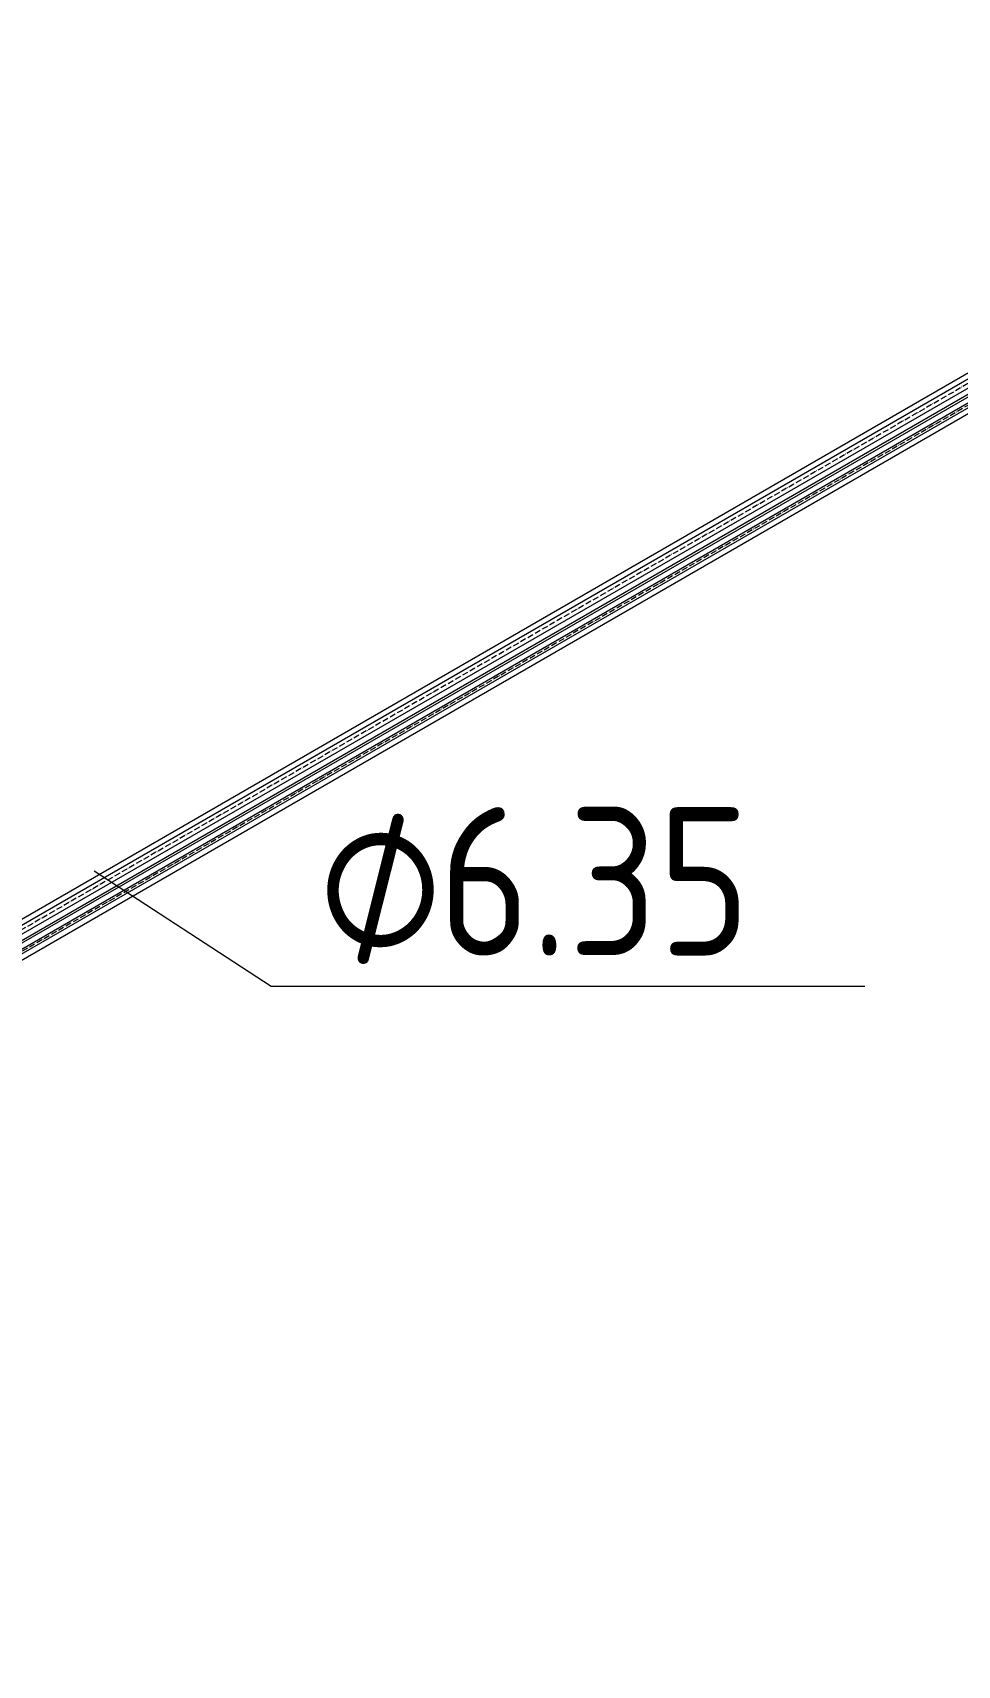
# Model space of a CAD drawing. Header units: millimetres. Extents: x -88595 to 880822, y -1054509 to -148035.
# Drawn here: x 443206 to 444764, y -351354 to -348603 of the extents above; entities that cross this region are included whole.
import ezdxf

# ---------------------------------------------------------------- set-up
doc = ezdxf.new("R2010")
doc.units = ezdxf.units.MM
doc.linetypes.add('$12$ADSK_Осевая', pattern=[14, 10, -2, 0, -2])
for name, color, linetype, lineweight in [('Изоляция', 7, 'Continuous', 18), ('Марки', 7, 'Continuous', 20), ('Трубопровод', 7, 'Continuous', 18)]:
    doc.layers.add(name, color=color, linetype=linetype, lineweight=lineweight)
doc.styles.add('$10$GOST Common', font='GOST_Common.ttf', dxfattribs={"width": 0.9, "height": 250})
doc.styles.add('$6$GOST Common_1', font='GOST_Common.ttf', dxfattribs={"width": 0.9, "height": 250})

# ---------------------------------------------------------------- blocks, each defined once
blk = doc.blocks.new('$0$ADSK_M_Трубы - Диаметр_10-3265709-В_ОВ3_1')
at = {"layer": 'Марки'}
blk.add_line((-18838.4, 4128.3), (-17838.4, 4128.3), dxfattribs=at)

msp = doc.modelspace()

# ---------------------------------------------------------------- linework, layer by layer
at = {"layer": 'Изоляция', "color": 190, "true_color": 0x8000ff}
for p, q in [((445840.7, -348605.1), (441116.6, -351332.5)), ((441128.8, -351353.6), (445852.9, -348626.2))]:
    msp.add_line(p, q, dxfattribs=at)
at = {"layer": 'Изоляция', "color": 134, "true_color": 0x00a6a6}
for p, q in [((445774.9, -348602.7), (441137.8, -351279.9)), ((441153.2, -351306.4), (445790.2, -348629.3))]:
    msp.add_line(p, q, dxfattribs=at)
at = {"layer": 'Марки'}
msp.add_line((443309.7, -350015.2), (443607.6, -350209.1), dxfattribs=at)
at = {"layer": 'Трубопровод', "color": 190, "true_color": 0x8000ff}
for p, q in [((445845.2, -348612.9), (441121.1, -351340.3)), ((441124.3, -351345.8), (445848.4, -348618.4))]:
    msp.add_line(p, q, dxfattribs=at)
at = {"layer": 'Трубопровод', "color": 190, "linetype": '$12$ADSK_Осевая', "true_color": 0x8000ff}
msp.add_line((445846.8, -348615.6), (441122.7, -351343.1), dxfattribs=at)
msp.add_line((445846.8, -348615.6), (441122.7, -351343.1), dxfattribs=at)
at = {"layer": 'Трубопровод', "color": 134, "true_color": 0x00a6a6}
for p, q in [((445779.4, -348610.5), (441142.3, -351287.6)), ((441148.7, -351298.6), (445785.7, -348621.5))]:
    msp.add_line(p, q, dxfattribs=at)
at = {"layer": 'Трубопровод', "color": 134, "linetype": '$12$ADSK_Осевая', "true_color": 0x00a6a6}
msp.add_line((445782.5, -348616), (441145.5, -351293.1), dxfattribs=at)
msp.add_line((445782.5, -348616), (441145.5, -351293.1), dxfattribs=at)

# ---------------------------------------------------------------- block references
at = {"layer": 'Марки'}
msp.add_blockref('$0$ADSK_M_Трубы - Диаметр_10-3265709-В_ОВ3_1', (462446, -354337.5), dxfattribs=at)

# ---------------------------------------------------------------- texts
at = {"layer": 'Марки', "lineweight": 9, "char_height": 250, "attachment_point": 1}
for s, insert, width, style in [('\\fGOST Common|b0|i0|c254|p34|;\\W.9;⌀', (443686.8, -349907.6), 245.316, '$6$GOST Common_1'), ('6.35', (443889.2, -349907.6), 663.797, '$10$GOST Common')]:
    msp.add_mtext(s, dxfattribs=dict(at, insert=insert, width=width, style=style))

doc.saveas('drawing.dxf')
